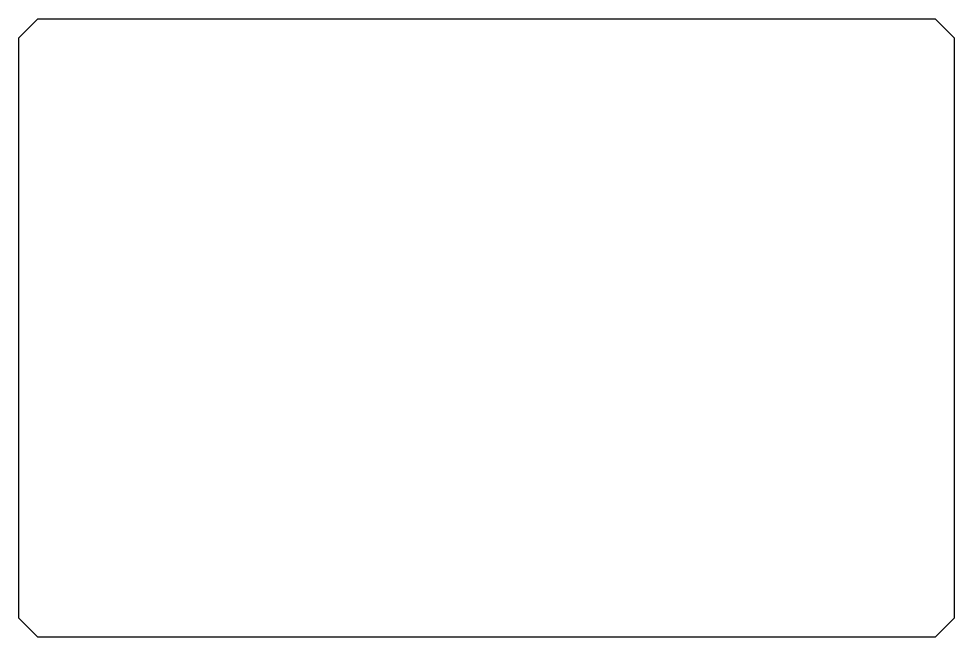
# Model space of a CAD drawing. Extents: x -148 to 148, y -185 to 10.
import ezdxf

# ---------------------------------------------------------------- set-up
doc = ezdxf.new("R2010")
doc.units = 0
doc.layers.get('0').update_dxf_attribs({"linetype": 'continuous'})

# ---------------------------------------------------------------- blocks, each defined once
blk = doc.blocks.new('CHAMFER')
at = {"color": 0}
for p, q in [((-141.5, 10), (-147.5, 4)), ((-141.5, 10), (141.5, 10)), ((141.5, 10), (147.5, 4)), ((-147.5, -179), (-147.5, 4)), ((147.5, 4), (147.5, -179)), ((-141.5, -185), (-147.5, -179)), ((147.5, -179), (141.5, -185)), ((141.5, -185), (-141.5, -185))]:
    blk.add_line(p, q, dxfattribs=at)

msp = doc.modelspace()

# ---------------------------------------------------------------- block references
msp.add_blockref('CHAMFER', (0, 0))

doc.saveas('drawing.dxf')
